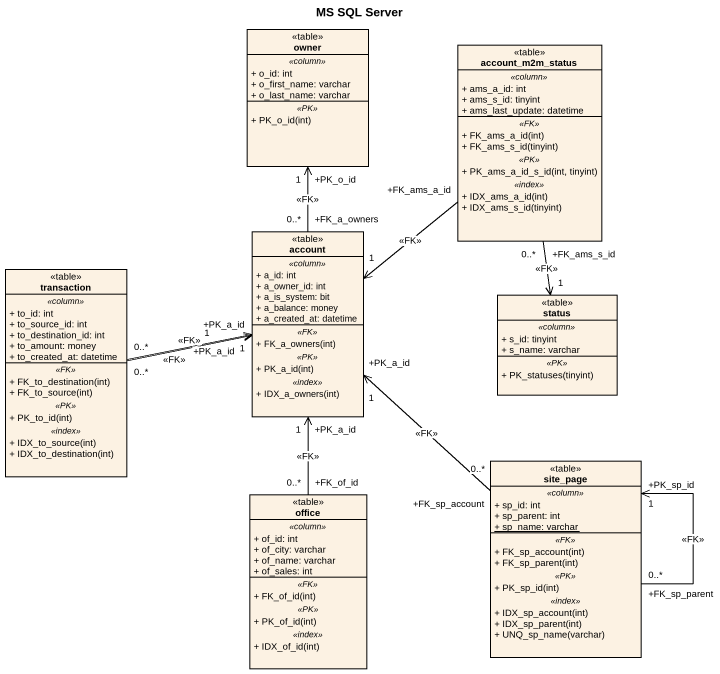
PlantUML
@startuml
title MS SQL Server
hide circle
hide empty members
skinparam classAttributeIconSize 0
class owner <<table>> {
  .. <<column>> ..
  + o_id: int
  + o_first_name: varchar
  + o_last_name: varchar
  .. <<PK>> ..
  + PK_o_id(int)
}
class account_m2m_status <<table>> {
  .. <<column>> ..
  + ams_a_id: int
  + ams_s_id: tinyint
  + ams_last_update: datetime
  .. <<FK>> ..
  + FK_ams_a_id(int)
  + FK_ams_s_id(tinyint)
  .. <<PK>> ..
  + PK_ams_a_id_s_id(int, tinyint)
  .. <<index>> ..
  + IDX_ams_a_id(int)
  + IDX_ams_s_id(tinyint)
}
class account <<table>> {
  .. <<column>> ..
  + a_id: int
  + a_owner_id: int
  + a_is_system: bit
  + a_balance: money
  + a_created_at: datetime
  .. <<FK>> ..
  + FK_a_owners(int)
  .. <<PK>> ..
  + PK_a_id(int)
  .. <<index>> ..
  + IDX_a_owners(int)
}
class transaction <<table>> {
  .. <<column>> ..
  + to_id: int
  + to_source_id: int
  + to_destination_id: int
  + to_amount: money
  + to_created_at: datetime
  .. <<FK>> ..
  + FK_to_destination(int)
  + FK_to_source(int)
  .. <<PK>> ..
  + PK_to_id(int)
  .. <<index>> ..
  + IDX_to_source(int)
  + IDX_to_destination(int)
}
class status <<table>> {
  .. <<column>> ..
  + s_id: tinyint
  + s_name: varchar
  .. <<PK>> ..
  + PK_statuses(tinyint)
}
class site_page <<table>> {
  .. <<column>> ..
  + sp_id: int
  + sp_parent: int
  {static} + sp_name: varchar
  .. <<FK>> ..
  + FK_sp_account(int)
  + FK_sp_parent(int)
  .. <<PK>> ..
  + PK_sp_id(int)
  .. <<index>> ..
  + IDX_sp_account(int)
  + IDX_sp_parent(int)
  + UNQ_sp_name(varchar)
}
class office <<table>> {
  .. <<column>> ..
  + of_id: int
  + of_city: varchar
  + of_name: varchar
  + of_sales: int
  .. <<FK>> ..
  + FK_of_id(int)
  .. <<PK>> ..
  + PK_of_id(int)
  .. <<index>> ..
  + IDX_of_id(int)
}
account_m2m_status "+FK_ams_a_id" --> "1" account : <<FK>>
account_m2m_status "+FK_ams_s_id\n0..*" --> "1" status : <<FK>>
account "+FK_a_owners\n0..*" -up-> "+PK_o_id\n1" owner : <<FK>>
transaction "0..*" -right-> "+PK_a_id\n1" account : <<FK>>
transaction "0..*" -right-> "+PK_a_id\n1" account : <<FK>>
site_page "+FK_sp_account\n0..*" -up-> "+PK_a_id\n1" account : <<FK>>
site_page "+FK_sp_parent\n0..*" --> "+PK_sp_id\n1" site_page : <<FK>>
office "+FK_of_id\n0..*" -up-> "+PK_a_id\n1" account : <<FK>>
@enduml
